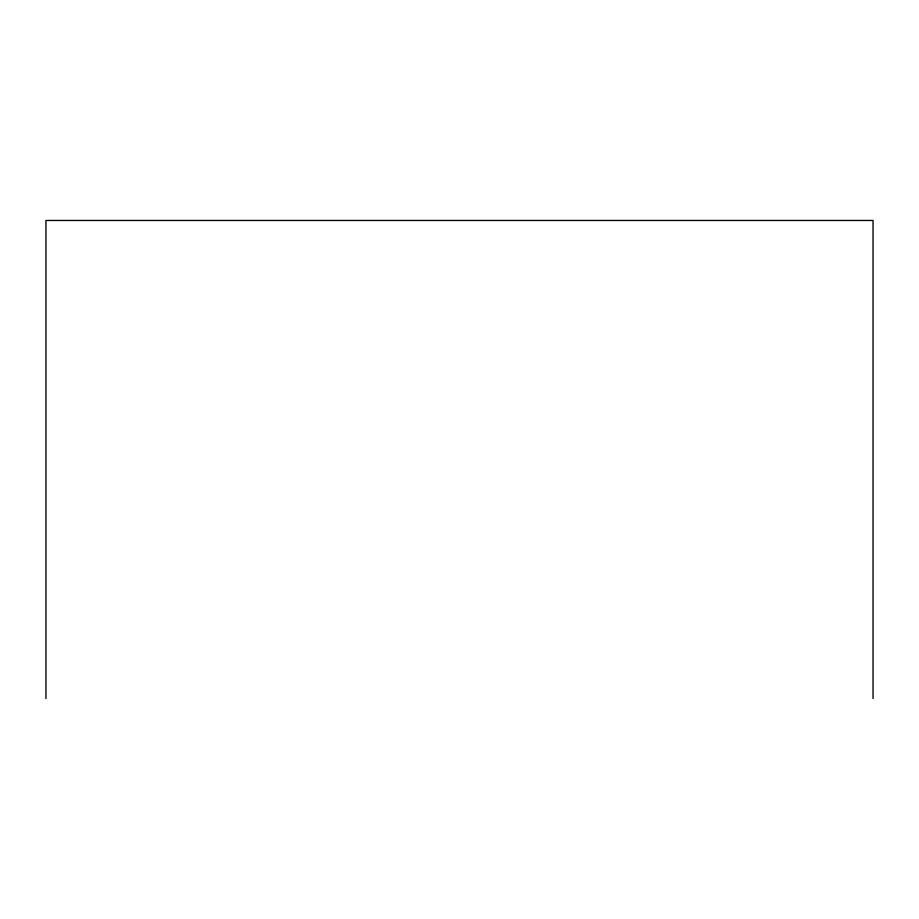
<?xml version="1.0" encoding="UTF-8"?>
<svg xmlns="http://www.w3.org/2000/svg" width="919" height="919" viewBox="0 0 919 919"><rect width="100%" height="100%" fill="white"/><g stroke="black" fill="none" stroke-linecap="round" stroke-linejoin="round"><path stroke-width="1.38" d="M873.05 698.532L873.05 220.468L45.95 220.468L45.95 698.532"/></g></svg>
